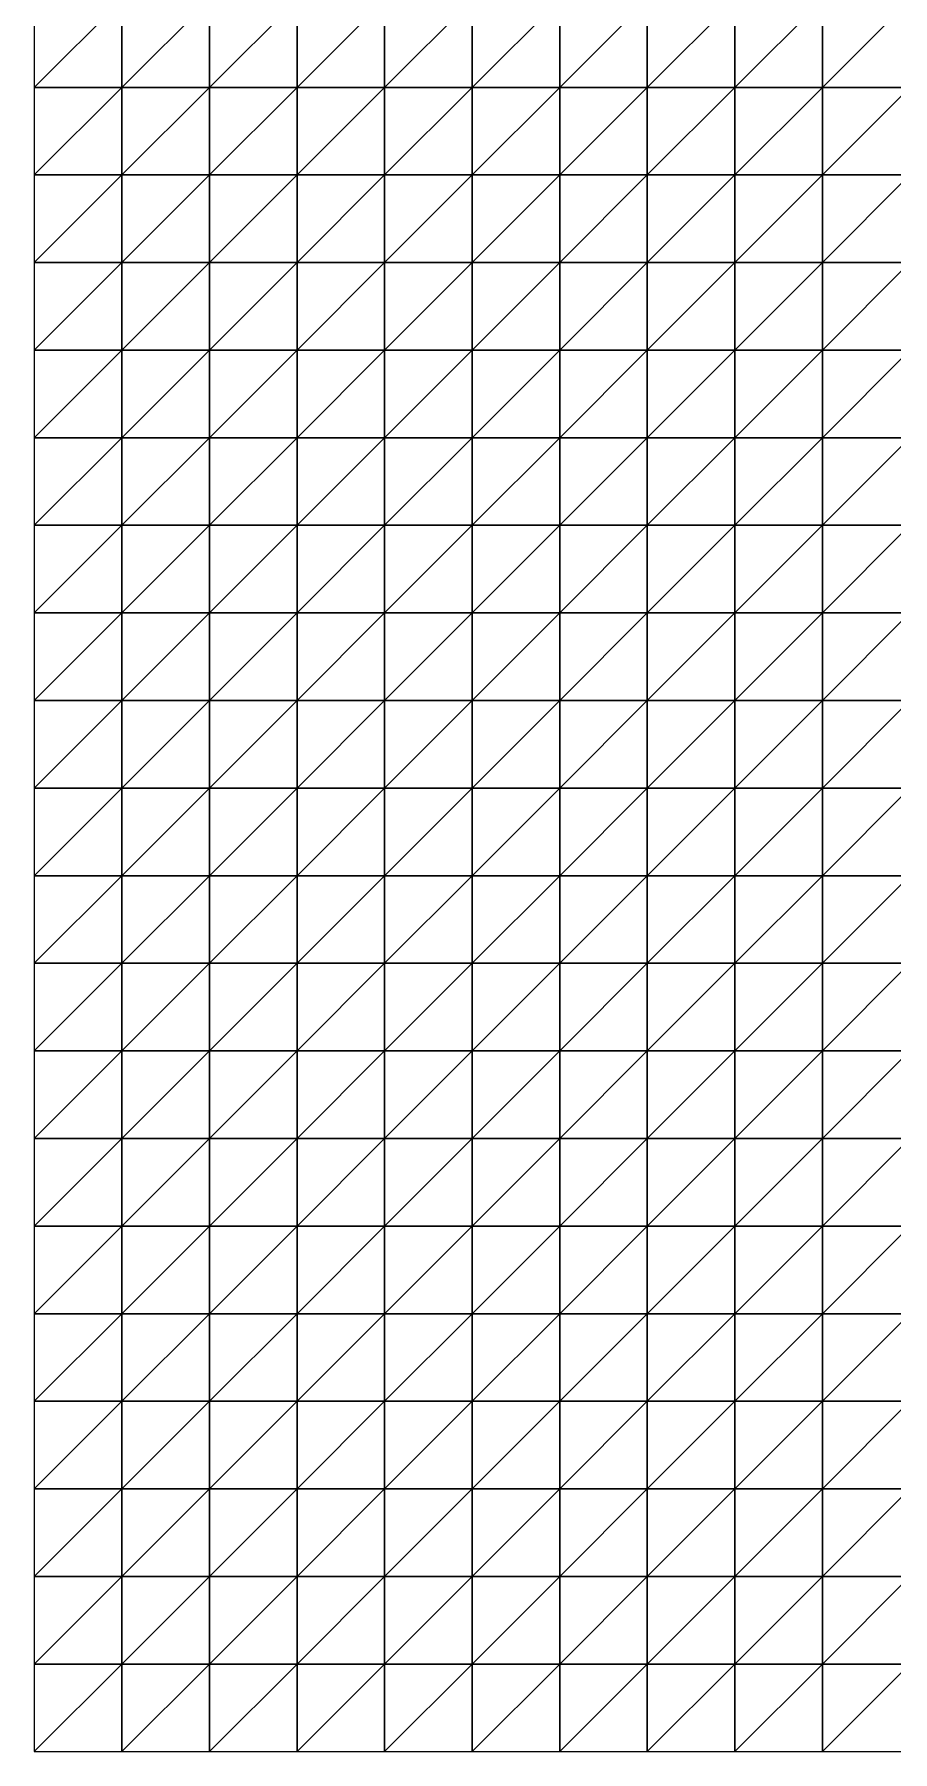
# Model space of a CAD drawing. Header units: metres. Extents: x 351000 to 353000, y 7455000 to 7457000.
# Drawn here: x 351000 to 351245.1, y 7455000 to 7455490.1 of the extents above; entities that cross this region are included whole.
import ezdxf

# ---------------------------------------------------------------- set-up
doc = ezdxf.new("R2010")
doc.units = ezdxf.units.M

msp = doc.modelspace()

# ---------------------------------------------------------------- linework, layer by layer
at = {"layer": 'BASE_OF_OXIDE_BOX'}
for points in [[(351000, 7455475, 1175.05), (351025, 7455475, 1178.16), (351025, 7455500, 1179)], [(351000, 7455475, 1175.05), (351025, 7455500, 1179), (351000, 7455500, 1175.37)], [(351025, 7455475, 1178.16), (351050, 7455475, 1179.33), (351050, 7455500, 1180.94)], [(351025, 7455475, 1178.16), (351050, 7455500, 1180.94), (351025, 7455500, 1179)], [(351050, 7455475, 1179.33), (351075, 7455475, 1178.44), (351075, 7455500, 1180.79)], [(351050, 7455475, 1179.33), (351075, 7455500, 1180.79), (351050, 7455500, 1180.94)], [(351075, 7455475, 1178.44), (351100, 7455475, 1175.89), (351100, 7455500, 1178.65)], [(351075, 7455475, 1178.44), (351100, 7455500, 1178.65), (351075, 7455500, 1180.79)], [(351100, 7455475, 1175.89), (351125, 7455475, 1172.26), (351125, 7455500, 1174.86)], [(351100, 7455475, 1175.89), (351125, 7455500, 1174.86), (351100, 7455500, 1178.65)], [(351125, 7455475, 1172.26), (351150, 7455475, 1168.16), (351150, 7455500, 1170)], [(351125, 7455475, 1172.26), (351150, 7455500, 1170), (351125, 7455500, 1174.86)], [(351150, 7455475, 1168.16), (351175, 7455475, 1164.23), (351175, 7455500, 1164.91)], [(351150, 7455475, 1168.16), (351175, 7455500, 1164.91), (351150, 7455500, 1170)], [(351175, 7455475, 1164.23), (351200, 7455475, 1161.27), (351200, 7455500, 1160.75)], [(351175, 7455475, 1164.23), (351200, 7455500, 1160.75), (351175, 7455500, 1164.91)], [(351200, 7455475, 1161.27), (351225, 7455475, 1160.18), (351225, 7455500, 1158.8)], [(351200, 7455475, 1161.27), (351225, 7455500, 1158.8), (351200, 7455500, 1160.75)], [(351225, 7455475, 1160.18), (351250, 7455475, 1161.74), (351250, 7455500, 1160.11)], [(351225, 7455475, 1160.18), (351250, 7455500, 1160.11), (351225, 7455500, 1158.8)], [(351000, 7455450, 1174.54), (351025, 7455450, 1177.99), (351025, 7455475, 1178.16)], [(351000, 7455450, 1174.54), (351025, 7455475, 1178.16), (351000, 7455475, 1175.05)], [(351025, 7455450, 1177.99), (351050, 7455450, 1179.11), (351050, 7455475, 1179.33)], [(351025, 7455450, 1177.99), (351050, 7455475, 1179.33), (351025, 7455475, 1178.16)], [(351050, 7455450, 1179.11), (351075, 7455450, 1178.03), (351075, 7455475, 1178.44)], [(351050, 7455450, 1179.11), (351075, 7455475, 1178.44), (351050, 7455475, 1179.33)], [(351075, 7455450, 1178.03), (351100, 7455450, 1175.46), (351100, 7455475, 1175.89)], [(351075, 7455450, 1178.03), (351100, 7455475, 1175.89), (351075, 7455475, 1178.44)], [(351100, 7455450, 1175.46), (351125, 7455450, 1172.25), (351125, 7455475, 1172.26)], [(351100, 7455450, 1175.46), (351125, 7455475, 1172.26), (351100, 7455475, 1175.89)], [(351125, 7455450, 1172.25), (351150, 7455450, 1169.04), (351150, 7455475, 1168.16)], [(351125, 7455450, 1172.25), (351150, 7455475, 1168.16), (351125, 7455475, 1172.26)], [(351150, 7455450, 1169.04), (351175, 7455450, 1166.28), (351175, 7455475, 1164.23)], [(351150, 7455450, 1169.04), (351175, 7455475, 1164.23), (351150, 7455475, 1168.16)], [(351175, 7455450, 1166.28), (351200, 7455450, 1164.41), (351200, 7455475, 1161.27)], [(351175, 7455450, 1166.28), (351200, 7455475, 1161.27), (351175, 7455475, 1164.23)], [(351200, 7455450, 1164.41), (351225, 7455450, 1163.95), (351225, 7455475, 1160.18)], [(351200, 7455450, 1164.41), (351225, 7455475, 1160.18), (351200, 7455475, 1161.27)], [(351225, 7455450, 1163.95), (351250, 7455450, 1165.42), (351250, 7455475, 1161.74)], [(351225, 7455450, 1163.95), (351250, 7455475, 1161.74), (351225, 7455475, 1160.18)], [(351000, 7455425, 1173.75), (351025, 7455425, 1178.25), (351025, 7455450, 1177.99)], [(351000, 7455425, 1173.75), (351025, 7455450, 1177.99), (351000, 7455450, 1174.54)], [(351025, 7455425, 1178.25), (351050, 7455425, 1179.97), (351050, 7455450, 1179.11)], [(351025, 7455425, 1178.25), (351050, 7455450, 1179.11), (351025, 7455450, 1177.99)], [(351050, 7455425, 1179.97), (351075, 7455425, 1179.29), (351075, 7455450, 1178.03)], [(351050, 7455425, 1179.97), (351075, 7455450, 1178.03), (351050, 7455450, 1179.11)], [(351075, 7455425, 1179.29), (351100, 7455425, 1177.23), (351100, 7455450, 1175.46)], [(351075, 7455425, 1179.29), (351100, 7455450, 1175.46), (351075, 7455450, 1178.03)], [(351100, 7455425, 1177.23), (351125, 7455425, 1174.88), (351125, 7455450, 1172.25)], [(351100, 7455425, 1177.23), (351125, 7455450, 1172.25), (351100, 7455450, 1175.46)], [(351125, 7455425, 1174.88), (351150, 7455425, 1172.93), (351150, 7455450, 1169.04)], [(351125, 7455425, 1174.88), (351150, 7455450, 1169.04), (351125, 7455450, 1172.25)], [(351150, 7455425, 1172.93), (351175, 7455425, 1171.63), (351175, 7455450, 1166.28)], [(351150, 7455425, 1172.93), (351175, 7455450, 1166.28), (351150, 7455450, 1169.04)], [(351175, 7455425, 1171.63), (351200, 7455425, 1171.03), (351200, 7455450, 1164.41)], [(351175, 7455425, 1171.63), (351200, 7455450, 1164.41), (351175, 7455450, 1166.28)], [(351200, 7455425, 1171.03), (351225, 7455425, 1171.2), (351225, 7455450, 1163.95)], [(351200, 7455425, 1171.03), (351225, 7455450, 1163.95), (351200, 7455450, 1164.41)], [(351225, 7455425, 1171.2), (351250, 7455425, 1172.38), (351250, 7455450, 1165.42)], [(351225, 7455425, 1171.2), (351250, 7455450, 1165.42), (351225, 7455450, 1163.95)], [(351000, 7455400, 1173.7), (351025, 7455400, 1179.32), (351025, 7455425, 1178.25)], [(351000, 7455400, 1173.7), (351025, 7455425, 1178.25), (351000, 7455425, 1173.75)], [(351025, 7455400, 1179.32), (351050, 7455400, 1181.71), (351050, 7455425, 1179.97)], [(351025, 7455400, 1179.32), (351050, 7455425, 1179.97), (351025, 7455425, 1178.25)], [(351050, 7455400, 1181.71), (351075, 7455400, 1181.52), (351075, 7455425, 1179.29)], [(351050, 7455400, 1181.71), (351075, 7455425, 1179.29), (351050, 7455425, 1179.97)], [(351075, 7455400, 1181.52), (351100, 7455400, 1180.16), (351100, 7455425, 1177.23)], [(351075, 7455400, 1181.52), (351100, 7455425, 1177.23), (351075, 7455425, 1179.29)], [(351100, 7455400, 1180.16), (351125, 7455400, 1178.94), (351125, 7455425, 1174.88)], [(351100, 7455400, 1180.16), (351125, 7455425, 1174.88), (351100, 7455425, 1177.23)], [(351125, 7455400, 1178.94), (351150, 7455400, 1178.58), (351150, 7455425, 1172.93)], [(351125, 7455400, 1178.94), (351150, 7455425, 1172.93), (351125, 7455425, 1174.88)], [(351150, 7455400, 1178.58), (351175, 7455400, 1179.09), (351175, 7455425, 1171.63)], [(351150, 7455400, 1178.58), (351175, 7455425, 1171.63), (351150, 7455425, 1172.93)], [(351175, 7455400, 1179.09), (351200, 7455400, 1180.06), (351200, 7455425, 1171.03)], [(351175, 7455400, 1179.09), (351200, 7455425, 1171.03), (351175, 7455425, 1171.63)], [(351200, 7455400, 1180.06), (351225, 7455400, 1181.09), (351225, 7455425, 1171.2)], [(351200, 7455400, 1180.06), (351225, 7455425, 1171.2), (351200, 7455425, 1171.03)], [(351225, 7455400, 1181.09), (351250, 7455400, 1182.04), (351250, 7455425, 1172.38)], [(351225, 7455400, 1181.09), (351250, 7455425, 1172.38), (351225, 7455425, 1171.2)], [(351000, 7455375, 1175.89), (351025, 7455375, 1181.76), (351025, 7455400, 1179.32)], [(351000, 7455375, 1175.89), (351025, 7455400, 1179.32), (351000, 7455400, 1173.7)], [(351025, 7455375, 1181.76), (351050, 7455375, 1184), (351050, 7455400, 1181.71)], [(351025, 7455375, 1181.76), (351050, 7455400, 1181.71), (351025, 7455400, 1179.32)], [(351050, 7455375, 1184), (351075, 7455375, 1183.67), (351075, 7455400, 1181.52)], [(351050, 7455375, 1184), (351075, 7455400, 1181.52), (351050, 7455400, 1181.71)], [(351075, 7455375, 1183.67), (351100, 7455375, 1182.55), (351100, 7455400, 1180.16)], [(351075, 7455375, 1183.67), (351100, 7455400, 1180.16), (351075, 7455400, 1181.52)], [(351100, 7455375, 1182.55), (351125, 7455375, 1182.23), (351125, 7455400, 1178.94)], [(351100, 7455375, 1182.55), (351125, 7455400, 1178.94), (351100, 7455400, 1180.16)], [(351125, 7455375, 1182.23), (351150, 7455375, 1183.43), (351150, 7455400, 1178.58)], [(351125, 7455375, 1182.23), (351150, 7455400, 1178.58), (351125, 7455400, 1178.94)], [(351150, 7455375, 1183.43), (351175, 7455375, 1185.88), (351175, 7455400, 1179.09)], [(351150, 7455375, 1183.43), (351175, 7455400, 1179.09), (351150, 7455400, 1178.58)], [(351175, 7455375, 1185.88), (351200, 7455375, 1188.68), (351200, 7455400, 1180.06)], [(351175, 7455375, 1185.88), (351200, 7455400, 1180.06), (351175, 7455400, 1179.09)], [(351200, 7455375, 1188.68), (351225, 7455375, 1190.87), (351225, 7455400, 1181.09)], [(351200, 7455375, 1188.68), (351225, 7455400, 1181.09), (351200, 7455400, 1180.06)], [(351225, 7455375, 1190.87), (351250, 7455375, 1191.92), (351250, 7455400, 1182.04)], [(351225, 7455375, 1190.87), (351250, 7455400, 1182.04), (351225, 7455400, 1181.09)], [(351000, 7455350, 1180.98), (351025, 7455350, 1185.56), (351025, 7455375, 1181.76)], [(351000, 7455350, 1180.98), (351025, 7455375, 1181.76), (351000, 7455375, 1175.89)], [(351025, 7455350, 1185.56), (351050, 7455350, 1186.23), (351050, 7455375, 1184)], [(351025, 7455350, 1185.56), (351050, 7455375, 1184), (351025, 7455375, 1181.76)], [(351050, 7455350, 1186.23), (351075, 7455350, 1184.53), (351075, 7455375, 1183.67)], [(351050, 7455350, 1186.23), (351075, 7455375, 1183.67), (351050, 7455375, 1184)], [(351075, 7455350, 1184.53), (351100, 7455350, 1182.71), (351100, 7455375, 1182.55)], [(351075, 7455350, 1184.53), (351100, 7455375, 1182.55), (351075, 7455375, 1183.67)], [(351100, 7455350, 1182.71), (351125, 7455350, 1182.62), (351125, 7455375, 1182.23)], [(351100, 7455350, 1182.71), (351125, 7455375, 1182.23), (351100, 7455375, 1182.55)], [(351125, 7455350, 1182.62), (351150, 7455350, 1184.98), (351150, 7455375, 1183.43)], [(351125, 7455350, 1182.62), (351150, 7455375, 1183.43), (351125, 7455375, 1182.23)], [(351150, 7455350, 1184.98), (351175, 7455350, 1189.22), (351175, 7455375, 1185.88)], [(351150, 7455350, 1184.98), (351175, 7455375, 1185.88), (351150, 7455375, 1183.43)], [(351175, 7455350, 1189.22), (351200, 7455350, 1193.93), (351200, 7455375, 1188.68)], [(351175, 7455350, 1189.22), (351200, 7455375, 1188.68), (351175, 7455375, 1185.88)], [(351200, 7455350, 1193.93), (351225, 7455350, 1197.58), (351225, 7455375, 1190.87)], [(351200, 7455350, 1193.93), (351225, 7455375, 1190.87), (351200, 7455375, 1188.68)], [(351225, 7455350, 1197.58), (351250, 7455350, 1199.2), (351250, 7455375, 1191.92)], [(351225, 7455350, 1197.58), (351250, 7455375, 1191.92), (351225, 7455375, 1190.87)], [(351000, 7455325, 1188.04), (351025, 7455325, 1189.83), (351025, 7455350, 1185.56)], [(351000, 7455325, 1188.04), (351025, 7455350, 1185.56), (351000, 7455350, 1180.98)], [(351025, 7455325, 1189.83), (351050, 7455325, 1187.59), (351050, 7455350, 1186.23)], [(351025, 7455325, 1189.83), (351050, 7455350, 1186.23), (351025, 7455350, 1185.56)], [(351050, 7455325, 1187.59), (351075, 7455325, 1183.43), (351075, 7455350, 1184.53)], [(351050, 7455325, 1187.59), (351075, 7455350, 1184.53), (351050, 7455350, 1186.23)], [(351075, 7455325, 1183.43), (351100, 7455325, 1180.04), (351100, 7455350, 1182.71)], [(351075, 7455325, 1183.43), (351100, 7455350, 1182.71), (351075, 7455350, 1184.53)], [(351100, 7455325, 1180.04), (351125, 7455325, 1179.51), (351125, 7455350, 1182.62)], [(351100, 7455325, 1180.04), (351125, 7455350, 1182.62), (351100, 7455350, 1182.71)], [(351125, 7455325, 1179.51), (351150, 7455325, 1182.55), (351150, 7455350, 1184.98)], [(351125, 7455325, 1179.51), (351150, 7455350, 1184.98), (351125, 7455350, 1182.62)], [(351150, 7455325, 1182.55), (351175, 7455325, 1188.28), (351175, 7455350, 1189.22)], [(351150, 7455325, 1182.55), (351175, 7455350, 1189.22), (351150, 7455350, 1184.98)], [(351175, 7455325, 1188.28), (351200, 7455325, 1194.8), (351200, 7455350, 1193.93)], [(351175, 7455325, 1188.28), (351200, 7455350, 1193.93), (351175, 7455350, 1189.22)], [(351200, 7455325, 1194.8), (351225, 7455325, 1200.04), (351225, 7455350, 1197.58)], [(351200, 7455325, 1194.8), (351225, 7455350, 1197.58), (351200, 7455350, 1193.93)], [(351225, 7455325, 1200.04), (351250, 7455325, 1202.66), (351250, 7455350, 1199.2)], [(351225, 7455325, 1200.04), (351250, 7455350, 1199.2), (351225, 7455350, 1197.58)], [(351000, 7455300, 1194.93), (351025, 7455300, 1193.26), (351025, 7455325, 1189.83)], [(351000, 7455300, 1194.93), (351025, 7455325, 1189.83), (351000, 7455325, 1188.04)], [(351025, 7455300, 1193.26), (351050, 7455300, 1187.66), (351050, 7455325, 1187.59)], [(351025, 7455300, 1193.26), (351050, 7455325, 1187.59), (351025, 7455325, 1189.83)], [(351050, 7455300, 1187.66), (351075, 7455300, 1180.76), (351075, 7455325, 1183.43)], [(351050, 7455300, 1187.66), (351075, 7455325, 1183.43), (351050, 7455325, 1187.59)], [(351075, 7455300, 1180.76), (351100, 7455300, 1175.6), (351100, 7455325, 1180.04)], [(351075, 7455300, 1180.76), (351100, 7455325, 1180.04), (351075, 7455325, 1183.43)], [(351100, 7455300, 1175.6), (351125, 7455300, 1174.46), (351125, 7455325, 1179.51)], [(351100, 7455300, 1175.6), (351125, 7455325, 1179.51), (351100, 7455325, 1180.04)], [(351125, 7455300, 1174.46), (351150, 7455300, 1177.97), (351150, 7455325, 1182.55)], [(351125, 7455300, 1174.46), (351150, 7455325, 1182.55), (351125, 7455325, 1179.51)], [(351150, 7455300, 1177.97), (351175, 7455300, 1184.95), (351175, 7455325, 1188.28)], [(351150, 7455300, 1177.97), (351175, 7455325, 1188.28), (351150, 7455325, 1182.55)], [(351175, 7455300, 1184.95), (351200, 7455300, 1193.07), (351200, 7455325, 1194.8)], [(351175, 7455300, 1184.95), (351200, 7455325, 1194.8), (351175, 7455325, 1188.28)], [(351200, 7455300, 1193.07), (351225, 7455300, 1199.83), (351225, 7455325, 1200.04)], [(351200, 7455300, 1193.07), (351225, 7455325, 1200.04), (351200, 7455325, 1194.8)], [(351225, 7455300, 1199.83), (351250, 7455300, 1203.57), (351250, 7455325, 1202.66)], [(351225, 7455300, 1199.83), (351250, 7455325, 1202.66), (351225, 7455325, 1200.04)], [(351000, 7455275, 1199.65), (351025, 7455275, 1195.01), (351025, 7455300, 1193.26)], [(351000, 7455275, 1199.65), (351025, 7455300, 1193.26), (351000, 7455300, 1194.93)], [(351025, 7455275, 1195.01), (351050, 7455275, 1186.78), (351050, 7455300, 1187.66)], [(351025, 7455275, 1195.01), (351050, 7455300, 1187.66), (351025, 7455300, 1193.26)], [(351050, 7455275, 1186.78), (351075, 7455275, 1177.94), (351075, 7455300, 1180.76)], [(351050, 7455275, 1186.78), (351075, 7455300, 1180.76), (351050, 7455300, 1187.66)], [(351075, 7455275, 1177.94), (351100, 7455275, 1171.75), (351100, 7455300, 1175.6)], [(351075, 7455275, 1177.94), (351100, 7455300, 1175.6), (351075, 7455300, 1180.76)], [(351100, 7455275, 1171.75), (351125, 7455275, 1170.49), (351125, 7455300, 1174.46)], [(351100, 7455275, 1171.75), (351125, 7455300, 1174.46), (351100, 7455300, 1175.6)], [(351125, 7455275, 1170.49), (351150, 7455275, 1174.64), (351150, 7455300, 1177.97)], [(351125, 7455275, 1170.49), (351150, 7455300, 1177.97), (351125, 7455300, 1174.46)], [(351150, 7455275, 1174.64), (351175, 7455275, 1182.75), (351175, 7455300, 1184.95)], [(351150, 7455275, 1174.64), (351175, 7455300, 1184.95), (351150, 7455300, 1177.97)], [(351175, 7455275, 1182.75), (351200, 7455275, 1192.15), (351200, 7455300, 1193.07)], [(351175, 7455275, 1182.75), (351200, 7455300, 1193.07), (351175, 7455300, 1184.95)], [(351200, 7455275, 1192.15), (351225, 7455275, 1200.03), (351225, 7455300, 1199.83)], [(351200, 7455275, 1192.15), (351225, 7455300, 1199.83), (351200, 7455300, 1193.07)], [(351225, 7455275, 1200.03), (351250, 7455275, 1204.59), (351250, 7455300, 1203.57)], [(351225, 7455275, 1200.03), (351250, 7455300, 1203.57), (351225, 7455300, 1199.83)], [(351000, 7455250, 1201.52), (351025, 7455250, 1195.24), (351025, 7455275, 1195.01)], [(351000, 7455250, 1201.52), (351025, 7455275, 1195.01), (351000, 7455275, 1199.65)], [(351025, 7455250, 1195.24), (351050, 7455250, 1185.91), (351050, 7455275, 1186.78)], [(351025, 7455250, 1195.24), (351050, 7455275, 1186.78), (351025, 7455275, 1195.01)], [(351050, 7455250, 1185.91), (351075, 7455250, 1176.66), (351075, 7455275, 1177.94)], [(351050, 7455250, 1185.91), (351075, 7455275, 1177.94), (351050, 7455275, 1186.78)], [(351075, 7455250, 1176.66), (351100, 7455250, 1170.69), (351100, 7455275, 1171.75)], [(351075, 7455250, 1176.66), (351100, 7455275, 1171.75), (351075, 7455275, 1177.94)], [(351100, 7455250, 1170.69), (351125, 7455250, 1170.13), (351125, 7455275, 1170.49)], [(351100, 7455250, 1170.69), (351125, 7455275, 1170.49), (351100, 7455275, 1171.75)], [(351125, 7455250, 1170.13), (351150, 7455250, 1175.25), (351150, 7455275, 1174.64)], [(351125, 7455250, 1170.13), (351150, 7455275, 1174.64), (351125, 7455275, 1170.49)], [(351150, 7455250, 1175.25), (351175, 7455250, 1184.35), (351175, 7455275, 1182.75)], [(351150, 7455250, 1175.25), (351175, 7455275, 1182.75), (351150, 7455275, 1174.64)], [(351175, 7455250, 1184.35), (351200, 7455250, 1194.54), (351200, 7455275, 1192.15)], [(351175, 7455250, 1184.35), (351200, 7455275, 1192.15), (351175, 7455275, 1182.75)], [(351200, 7455250, 1194.54), (351225, 7455250, 1202.89), (351225, 7455275, 1200.03)], [(351200, 7455250, 1194.54), (351225, 7455275, 1200.03), (351200, 7455275, 1192.15)], [(351225, 7455250, 1202.89), (351250, 7455250, 1207.57), (351250, 7455275, 1204.59)], [(351225, 7455250, 1202.89), (351250, 7455275, 1204.59), (351225, 7455275, 1200.03)], [(351000, 7455225, 1201.39), (351025, 7455225, 1194.83), (351025, 7455250, 1195.24)], [(351000, 7455225, 1201.39), (351025, 7455250, 1195.24), (351000, 7455250, 1201.52)], [(351025, 7455225, 1194.83), (351050, 7455225, 1185.91), (351050, 7455250, 1185.91)], [(351025, 7455225, 1194.83), (351050, 7455250, 1185.91), (351025, 7455250, 1195.24)], [(351050, 7455225, 1185.91), (351075, 7455225, 1177.62), (351075, 7455250, 1176.66)], [(351050, 7455225, 1185.91), (351075, 7455250, 1176.66), (351050, 7455250, 1185.91)], [(351075, 7455225, 1177.62), (351100, 7455225, 1172.92), (351100, 7455250, 1170.69)], [(351075, 7455225, 1177.62), (351100, 7455250, 1170.69), (351075, 7455250, 1176.66)], [(351100, 7455225, 1172.92), (351125, 7455225, 1173.65), (351125, 7455250, 1170.13)], [(351100, 7455225, 1172.92), (351125, 7455250, 1170.13), (351100, 7455250, 1170.69)], [(351125, 7455225, 1173.65), (351150, 7455225, 1179.8), (351150, 7455250, 1175.25)], [(351125, 7455225, 1173.65), (351150, 7455250, 1175.25), (351125, 7455250, 1170.13)], [(351150, 7455225, 1179.8), (351175, 7455225, 1189.52), (351175, 7455250, 1184.35)], [(351150, 7455225, 1179.8), (351175, 7455250, 1184.35), (351150, 7455250, 1175.25)], [(351175, 7455225, 1189.52), (351200, 7455225, 1199.85), (351200, 7455250, 1194.54)], [(351175, 7455225, 1189.52), (351200, 7455250, 1194.54), (351175, 7455250, 1184.35)], [(351200, 7455225, 1199.85), (351225, 7455225, 1207.87), (351225, 7455250, 1202.89)], [(351200, 7455225, 1199.85), (351225, 7455250, 1202.89), (351200, 7455250, 1194.54)], [(351225, 7455225, 1207.87), (351250, 7455225, 1211.88), (351250, 7455250, 1207.57)], [(351225, 7455225, 1207.87), (351250, 7455250, 1207.57), (351225, 7455250, 1202.89)], [(351000, 7455200, 1200.69), (351025, 7455200, 1194.54), (351025, 7455225, 1194.83)], [(351000, 7455200, 1200.69), (351025, 7455225, 1194.83), (351000, 7455225, 1201.39)], [(351025, 7455200, 1194.54), (351050, 7455200, 1186.74), (351050, 7455225, 1185.91)], [(351025, 7455200, 1194.54), (351050, 7455225, 1185.91), (351025, 7455225, 1194.83)], [(351050, 7455200, 1186.74), (351075, 7455200, 1179.96), (351075, 7455225, 1177.62)], [(351050, 7455200, 1186.74), (351075, 7455225, 1177.62), (351050, 7455225, 1185.91)], [(351075, 7455200, 1179.96), (351100, 7455200, 1176.76), (351100, 7455225, 1172.92)], [(351075, 7455200, 1179.96), (351100, 7455225, 1172.92), (351075, 7455225, 1177.62)], [(351100, 7455200, 1176.76), (351125, 7455200, 1178.63), (351125, 7455225, 1173.65)], [(351100, 7455200, 1176.76), (351125, 7455225, 1173.65), (351100, 7455225, 1172.92)], [(351125, 7455200, 1178.63), (351150, 7455200, 1185.33), (351150, 7455225, 1179.8)], [(351125, 7455200, 1178.63), (351150, 7455225, 1179.8), (351125, 7455225, 1173.65)], [(351150, 7455200, 1185.33), (351175, 7455200, 1194.98), (351175, 7455225, 1189.52)], [(351150, 7455200, 1185.33), (351175, 7455225, 1189.52), (351150, 7455225, 1179.8)], [(351175, 7455200, 1194.98), (351200, 7455200, 1204.69), (351200, 7455225, 1199.85)], [(351175, 7455200, 1194.98), (351200, 7455225, 1199.85), (351175, 7455225, 1189.52)], [(351200, 7455200, 1204.69), (351225, 7455200, 1211.73), (351225, 7455225, 1207.87)], [(351200, 7455200, 1204.69), (351225, 7455225, 1207.87), (351200, 7455225, 1199.85)], [(351225, 7455200, 1211.73), (351250, 7455200, 1214.6), (351250, 7455225, 1211.88)], [(351225, 7455200, 1211.73), (351250, 7455225, 1211.88), (351225, 7455225, 1207.87)], [(351000, 7455175, 1200.21), (351025, 7455175, 1194.3), (351025, 7455200, 1194.54)], [(351000, 7455175, 1200.21), (351025, 7455200, 1194.54), (351000, 7455200, 1200.69)], [(351025, 7455175, 1194.3), (351050, 7455175, 1187.36), (351050, 7455200, 1186.74)], [(351025, 7455175, 1194.3), (351050, 7455200, 1186.74), (351025, 7455200, 1194.54)], [(351050, 7455175, 1187.36), (351075, 7455175, 1181.67), (351075, 7455200, 1179.96)], [(351050, 7455175, 1187.36), (351075, 7455200, 1179.96), (351050, 7455200, 1186.74)], [(351075, 7455175, 1181.67), (351100, 7455175, 1179.32), (351100, 7455200, 1176.76)], [(351075, 7455175, 1181.67), (351100, 7455200, 1176.76), (351075, 7455200, 1179.96)], [(351100, 7455175, 1179.32), (351125, 7455175, 1181.48), (351125, 7455200, 1178.63)], [(351100, 7455175, 1179.32), (351125, 7455200, 1178.63), (351100, 7455200, 1176.76)], [(351125, 7455175, 1181.48), (351150, 7455175, 1187.8), (351150, 7455200, 1185.33)], [(351125, 7455175, 1181.48), (351150, 7455200, 1185.33), (351125, 7455200, 1178.63)], [(351150, 7455175, 1187.8), (351175, 7455175, 1196.51), (351175, 7455200, 1194.98)], [(351150, 7455175, 1187.8), (351175, 7455200, 1194.98), (351150, 7455200, 1185.33)], [(351175, 7455175, 1196.51), (351200, 7455175, 1204.96), (351200, 7455200, 1204.69)], [(351175, 7455175, 1196.51), (351200, 7455200, 1204.69), (351175, 7455200, 1194.98)], [(351200, 7455175, 1204.96), (351225, 7455175, 1210.72), (351225, 7455200, 1211.73)], [(351200, 7455175, 1204.96), (351225, 7455200, 1211.73), (351200, 7455200, 1204.69)], [(351225, 7455175, 1210.72), (351250, 7455175, 1212.51), (351250, 7455200, 1214.6)], [(351225, 7455175, 1210.72), (351250, 7455200, 1214.6), (351225, 7455200, 1211.73)], [(351000, 7455150, 1199.53), (351025, 7455150, 1193.28), (351025, 7455175, 1194.3)], [(351000, 7455150, 1199.53), (351025, 7455175, 1194.3), (351000, 7455175, 1200.21)], [(351025, 7455150, 1193.28), (351050, 7455150, 1186.49), (351050, 7455175, 1187.36)], [(351025, 7455150, 1193.28), (351050, 7455175, 1187.36), (351025, 7455175, 1194.3)], [(351050, 7455150, 1186.49), (351075, 7455150, 1181), (351075, 7455175, 1181.67)], [(351050, 7455150, 1186.49), (351075, 7455175, 1181.67), (351050, 7455175, 1187.36)], [(351075, 7455150, 1181), (351100, 7455150, 1178.48), (351100, 7455175, 1179.32)], [(351075, 7455150, 1181), (351100, 7455175, 1179.32), (351075, 7455175, 1181.67)], [(351100, 7455150, 1178.48), (351125, 7455150, 1179.86), (351125, 7455175, 1181.48)], [(351100, 7455150, 1178.48), (351125, 7455175, 1181.48), (351100, 7455175, 1179.32)], [(351125, 7455150, 1179.86), (351150, 7455150, 1184.82), (351150, 7455175, 1187.8)], [(351125, 7455150, 1179.86), (351150, 7455175, 1187.8), (351125, 7455175, 1181.48)], [(351150, 7455150, 1184.82), (351175, 7455150, 1191.86), (351175, 7455175, 1196.51)], [(351150, 7455150, 1184.82), (351175, 7455175, 1196.51), (351150, 7455175, 1187.8)], [(351175, 7455150, 1191.86), (351200, 7455150, 1198.71), (351200, 7455175, 1204.96)], [(351175, 7455150, 1191.86), (351200, 7455175, 1204.96), (351175, 7455175, 1196.51)], [(351200, 7455150, 1198.71), (351225, 7455150, 1203.29), (351225, 7455175, 1210.72)], [(351200, 7455150, 1198.71), (351225, 7455175, 1210.72), (351200, 7455175, 1204.96)], [(351225, 7455150, 1203.29), (351250, 7455150, 1204.51), (351250, 7455175, 1212.51)], [(351225, 7455150, 1203.29), (351250, 7455175, 1212.51), (351225, 7455175, 1210.72)], [(351000, 7455125, 1197.56), (351025, 7455125, 1190.71), (351025, 7455150, 1193.28)], [(351000, 7455125, 1197.56), (351025, 7455150, 1193.28), (351000, 7455150, 1199.53)], [(351025, 7455125, 1190.71), (351050, 7455125, 1183.65), (351050, 7455150, 1186.49)], [(351025, 7455125, 1190.71), (351050, 7455150, 1186.49), (351025, 7455150, 1193.28)], [(351050, 7455125, 1183.65), (351075, 7455125, 1177.79), (351075, 7455150, 1181)], [(351050, 7455125, 1183.65), (351075, 7455150, 1181), (351050, 7455150, 1186.49)], [(351075, 7455125, 1177.79), (351100, 7455125, 1174.44), (351100, 7455150, 1178.48)], [(351075, 7455125, 1177.79), (351100, 7455150, 1178.48), (351075, 7455150, 1181)], [(351100, 7455125, 1174.44), (351125, 7455125, 1174.37), (351125, 7455150, 1179.86)], [(351100, 7455125, 1174.44), (351125, 7455150, 1179.86), (351100, 7455150, 1178.48)], [(351125, 7455125, 1174.37), (351150, 7455125, 1177.42), (351150, 7455150, 1184.82)], [(351125, 7455125, 1174.37), (351150, 7455150, 1184.82), (351125, 7455150, 1179.86)], [(351150, 7455125, 1177.42), (351175, 7455125, 1182.46), (351175, 7455150, 1191.86)], [(351150, 7455125, 1177.42), (351175, 7455150, 1191.86), (351150, 7455150, 1184.82)], [(351175, 7455125, 1182.46), (351200, 7455125, 1187.7), (351200, 7455150, 1198.71)], [(351175, 7455125, 1182.46), (351200, 7455150, 1198.71), (351175, 7455150, 1191.86)], [(351200, 7455125, 1187.7), (351225, 7455125, 1191.4), (351225, 7455150, 1203.29)], [(351200, 7455125, 1187.7), (351225, 7455150, 1203.29), (351200, 7455150, 1198.71)], [(351225, 7455125, 1191.4), (351250, 7455125, 1192.63), (351250, 7455150, 1204.51)], [(351225, 7455125, 1191.4), (351250, 7455150, 1204.51), (351225, 7455150, 1203.29)], [(351000, 7455100, 1193.62), (351025, 7455100, 1186.64), (351025, 7455125, 1190.71)], [(351000, 7455100, 1193.62), (351025, 7455125, 1190.71), (351000, 7455125, 1197.56)], [(351025, 7455100, 1186.64), (351050, 7455100, 1179.68), (351050, 7455125, 1183.65)], [(351025, 7455100, 1186.64), (351050, 7455125, 1183.65), (351025, 7455125, 1190.71)], [(351050, 7455100, 1179.68), (351075, 7455100, 1173.7), (351075, 7455125, 1177.79)], [(351050, 7455100, 1179.68), (351075, 7455125, 1177.79), (351050, 7455125, 1183.65)], [(351075, 7455100, 1173.7), (351100, 7455100, 1169.66), (351100, 7455125, 1174.44)], [(351075, 7455100, 1173.7), (351100, 7455125, 1174.44), (351075, 7455125, 1177.79)], [(351100, 7455100, 1169.66), (351125, 7455100, 1168.22), (351125, 7455125, 1174.37)], [(351100, 7455100, 1169.66), (351125, 7455125, 1174.37), (351100, 7455125, 1174.44)], [(351125, 7455100, 1168.22), (351150, 7455100, 1169.46), (351150, 7455125, 1177.42)], [(351125, 7455100, 1168.22), (351150, 7455125, 1177.42), (351125, 7455125, 1174.37)], [(351150, 7455100, 1169.46), (351175, 7455100, 1172.65), (351175, 7455125, 1182.46)], [(351150, 7455100, 1169.46), (351175, 7455125, 1182.46), (351150, 7455125, 1177.42)], [(351175, 7455100, 1172.65), (351200, 7455100, 1176.47), (351200, 7455125, 1187.7)], [(351175, 7455100, 1172.65), (351200, 7455125, 1187.7), (351175, 7455125, 1182.46)], [(351200, 7455100, 1176.47), (351225, 7455100, 1179.53), (351225, 7455125, 1191.4)], [(351200, 7455100, 1176.47), (351225, 7455125, 1191.4), (351200, 7455125, 1187.7)], [(351225, 7455100, 1179.53), (351250, 7455100, 1180.96), (351250, 7455125, 1192.63)], [(351225, 7455100, 1179.53), (351250, 7455125, 1192.63), (351225, 7455125, 1191.4)], [(351000, 7455075, 1188.18), (351025, 7455075, 1182.12), (351025, 7455100, 1186.64)], [(351000, 7455075, 1188.18), (351025, 7455100, 1186.64), (351000, 7455100, 1193.62)], [(351025, 7455075, 1182.12), (351050, 7455075, 1176.24), (351050, 7455100, 1179.68)], [(351025, 7455075, 1182.12), (351050, 7455100, 1179.68), (351025, 7455100, 1186.64)], [(351050, 7455075, 1176.24), (351075, 7455075, 1171.04), (351075, 7455100, 1173.7)], [(351050, 7455075, 1176.24), (351075, 7455100, 1173.7), (351050, 7455100, 1179.68)], [(351075, 7455075, 1171.04), (351100, 7455075, 1167.12), (351100, 7455100, 1169.66)], [(351075, 7455075, 1171.04), (351100, 7455100, 1169.66), (351075, 7455100, 1173.7)], [(351100, 7455075, 1167.12), (351125, 7455075, 1165.04), (351125, 7455100, 1168.22)], [(351100, 7455075, 1167.12), (351125, 7455100, 1168.22), (351100, 7455100, 1169.66)], [(351125, 7455075, 1165.04), (351150, 7455075, 1165.06), (351150, 7455100, 1169.46)], [(351125, 7455075, 1165.04), (351150, 7455100, 1169.46), (351125, 7455100, 1168.22)], [(351150, 7455075, 1165.06), (351175, 7455075, 1166.84), (351175, 7455100, 1172.65)], [(351150, 7455075, 1165.06), (351175, 7455100, 1172.65), (351150, 7455100, 1169.46)], [(351175, 7455075, 1166.84), (351200, 7455075, 1169.49), (351200, 7455100, 1176.47)], [(351175, 7455075, 1166.84), (351200, 7455100, 1176.47), (351175, 7455100, 1172.65)], [(351200, 7455075, 1169.49), (351225, 7455075, 1171.88), (351225, 7455100, 1179.53)], [(351200, 7455075, 1169.49), (351225, 7455100, 1179.53), (351200, 7455100, 1176.47)], [(351225, 7455075, 1171.88), (351250, 7455075, 1173.21), (351250, 7455100, 1180.96)], [(351225, 7455075, 1171.88), (351250, 7455100, 1180.96), (351225, 7455100, 1179.53)], [(351000, 7455050, 1182.63), (351025, 7455050, 1178.4), (351025, 7455075, 1182.12)], [(351000, 7455050, 1182.63), (351025, 7455075, 1182.12), (351000, 7455075, 1188.18)], [(351025, 7455050, 1178.4), (351050, 7455050, 1174.55), (351050, 7455075, 1176.24)], [(351025, 7455050, 1178.4), (351050, 7455075, 1176.24), (351025, 7455075, 1182.12)], [(351050, 7455050, 1174.55), (351075, 7455050, 1171.07), (351075, 7455075, 1171.04)], [(351050, 7455050, 1174.55), (351075, 7455075, 1171.04), (351050, 7455075, 1176.24)], [(351075, 7455050, 1171.07), (351100, 7455050, 1168.21), (351100, 7455075, 1167.12)], [(351075, 7455050, 1171.07), (351100, 7455075, 1167.12), (351075, 7455075, 1171.04)], [(351100, 7455050, 1168.21), (351125, 7455050, 1166.38), (351125, 7455075, 1165.04)], [(351100, 7455050, 1168.21), (351125, 7455075, 1165.04), (351100, 7455075, 1167.12)], [(351125, 7455050, 1166.38), (351150, 7455050, 1165.93), (351150, 7455075, 1165.06)], [(351125, 7455050, 1166.38), (351150, 7455075, 1165.06), (351125, 7455075, 1165.04)], [(351150, 7455050, 1165.93), (351175, 7455050, 1166.8), (351175, 7455075, 1166.84)], [(351150, 7455050, 1165.93), (351175, 7455075, 1166.84), (351150, 7455075, 1165.06)], [(351175, 7455050, 1166.8), (351200, 7455050, 1168.45), (351200, 7455075, 1169.49)], [(351175, 7455050, 1166.8), (351200, 7455075, 1169.49), (351175, 7455075, 1166.84)], [(351200, 7455050, 1168.45), (351225, 7455050, 1169.96), (351225, 7455075, 1171.88)], [(351200, 7455050, 1168.45), (351225, 7455075, 1171.88), (351200, 7455075, 1169.49)], [(351225, 7455050, 1169.96), (351250, 7455050, 1170.57), (351250, 7455075, 1173.21)], [(351225, 7455050, 1169.96), (351250, 7455075, 1173.21), (351225, 7455075, 1171.88)], [(351000, 7455025, 1178.22), (351025, 7455025, 1175.95), (351025, 7455050, 1178.4)], [(351000, 7455025, 1178.22), (351025, 7455050, 1178.4), (351000, 7455050, 1182.63)], [(351025, 7455025, 1175.95), (351050, 7455025, 1174.35), (351050, 7455050, 1174.55)], [(351025, 7455025, 1175.95), (351050, 7455050, 1174.55), (351025, 7455050, 1178.4)], [(351050, 7455025, 1174.35), (351075, 7455025, 1172.99), (351075, 7455050, 1171.07)], [(351050, 7455025, 1174.35), (351075, 7455050, 1171.07), (351050, 7455050, 1174.55)], [(351075, 7455025, 1172.99), (351100, 7455025, 1171.72), (351100, 7455050, 1168.21)], [(351075, 7455025, 1172.99), (351100, 7455050, 1168.21), (351075, 7455050, 1171.07)], [(351100, 7455025, 1171.72), (351125, 7455025, 1170.73), (351125, 7455050, 1166.38)], [(351100, 7455025, 1171.72), (351125, 7455050, 1166.38), (351100, 7455050, 1168.21)], [(351125, 7455025, 1170.73), (351150, 7455025, 1170.36), (351150, 7455050, 1165.93)], [(351125, 7455025, 1170.73), (351150, 7455050, 1165.93), (351125, 7455050, 1166.38)], [(351150, 7455025, 1170.36), (351175, 7455025, 1170.74), (351175, 7455050, 1166.8)], [(351150, 7455025, 1170.36), (351175, 7455050, 1166.8), (351150, 7455050, 1165.93)], [(351175, 7455025, 1170.74), (351200, 7455025, 1171.55), (351200, 7455050, 1168.45)], [(351175, 7455025, 1170.74), (351200, 7455050, 1168.45), (351175, 7455050, 1166.8)], [(351200, 7455025, 1171.55), (351225, 7455025, 1172.07), (351225, 7455050, 1169.96)], [(351200, 7455025, 1171.55), (351225, 7455050, 1169.96), (351200, 7455050, 1168.45)], [(351225, 7455025, 1172.07), (351250, 7455025, 1171.52), (351250, 7455050, 1170.57)], [(351225, 7455025, 1172.07), (351250, 7455050, 1170.57), (351225, 7455050, 1169.96)], [(351000, 7455000, 1175.15), (351025, 7455000, 1174.03), (351025, 7455025, 1175.95)], [(351000, 7455000, 1175.15), (351025, 7455025, 1175.95), (351000, 7455025, 1178.22)], [(351025, 7455000, 1174.03), (351050, 7455000, 1174.08), (351050, 7455025, 1174.35)], [(351025, 7455000, 1174.03), (351050, 7455025, 1174.35), (351025, 7455025, 1175.95)], [(351050, 7455000, 1174.08), (351075, 7455000, 1174.52), (351075, 7455025, 1172.99)], [(351050, 7455000, 1174.08), (351075, 7455025, 1172.99), (351050, 7455025, 1174.35)], [(351075, 7455000, 1174.52), (351100, 7455000, 1174.79), (351100, 7455025, 1171.72)], [(351075, 7455000, 1174.52), (351100, 7455025, 1171.72), (351075, 7455025, 1172.99)], [(351100, 7455000, 1174.79), (351125, 7455000, 1174.79), (351125, 7455025, 1170.73)], [(351100, 7455000, 1174.79), (351125, 7455025, 1170.73), (351100, 7455025, 1171.72)], [(351125, 7455000, 1174.79), (351150, 7455000, 1174.78), (351150, 7455025, 1170.36)], [(351125, 7455000, 1174.79), (351150, 7455025, 1170.36), (351125, 7455025, 1170.73)], [(351150, 7455000, 1174.78), (351175, 7455000, 1174.99), (351175, 7455025, 1170.74)], [(351150, 7455000, 1174.78), (351175, 7455025, 1170.74), (351150, 7455025, 1170.36)], [(351175, 7455000, 1174.99), (351200, 7455000, 1175.24), (351200, 7455025, 1171.55)], [(351175, 7455000, 1174.99), (351200, 7455025, 1171.55), (351175, 7455025, 1170.74)], [(351200, 7455000, 1175.24), (351225, 7455000, 1174.96), (351225, 7455025, 1172.07)], [(351200, 7455000, 1175.24), (351225, 7455025, 1172.07), (351200, 7455025, 1171.55)], [(351225, 7455000, 1174.96), (351250, 7455000, 1173.43), (351250, 7455025, 1171.52)], [(351225, 7455000, 1174.96), (351250, 7455025, 1171.52), (351225, 7455025, 1172.07)]]:
    msp.add_3dface(points, dxfattribs=at)

doc.saveas('drawing.dxf')
